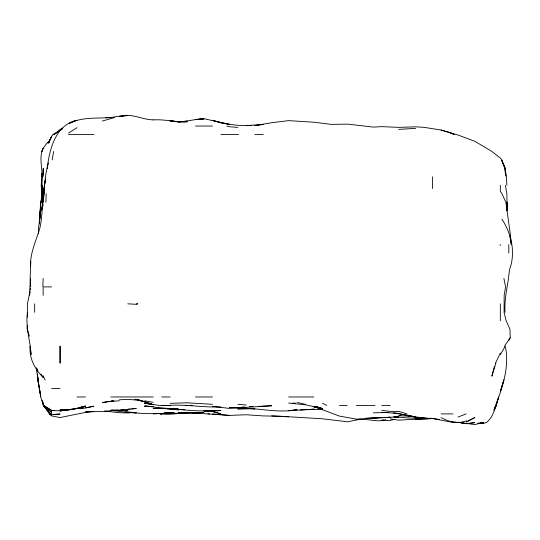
<?xml version="1.0" encoding="UTF-8"?>
<svg xmlns="http://www.w3.org/2000/svg" width="540" height="540" viewBox="0 0 540 540"><rect width="100%" height="100%" fill="white"/><g stroke="black" fill="none" stroke-linecap="round" stroke-linejoin="round"><path stroke-width="0.81" d="M40.75 202.23L40.014 218.396C39.292 207.252 42.539 196.405 42.228 185.301L41.445 199.152M42.916 206.084L42.93 203.776M27.5 316.919L27.567 312.302C25.218 326.673 30.328 340.369 31.064 354.632L30.726 351.554M30.645 266.119L30.726 261.502L30.173 278.431L30.443 286.902L30.456 278.431L29.464 295.367L29.97 292.288M38.401 233.793L38.556 227.63L39.73 219.166L39.481 223.783M42.026 173.752L41.945 176.837C42.505 167.447 38.725 157.248 43.133 148.446L41.864 151.436L43.133 148.331L47.108 142.965L49.666 141.203M507.053 210.701L506.864 193.766L505.4 185.301M51.59 286.902L42.869 286.902L43.133 278.431M45.927 202.23L46.184 193.766M44.219 191.457C44.604 181.886 45.724 172.199 48.384 162.979M507.195 202.23L506.878 210.701L506.993 202.23L506.797 206.084M27.27 325.384L27.122 329.231L29.416 336.163M42.66 206.084L42.755 203.776M30.557 266.119C30.011 252.639 36.41 240.307 39.974 227.63C42.343 216.513 42.188 205.079 43.166 193.766L44.611 185.301M39.427 223.783L40.088 210.701M41.945 173.752L41.195 185.301L41.864 196.074M43.018 200.853L44.442 185.301L45.569 179.145L44.442 185.301L43.133 202.23L44.044 194.535M42.383 190.688L41.148 202.23C42.822 192.672 41.006 182.905 43.133 173.381L42.748 176.837L43.274 168.365L43.369 174.521M41.202 202.23L41.324 200.691M43.133 198.774L44.516 187.609L42.802 202.23M44.287 189.149L44.543 186.071M43.133 198.329L44.003 191.457M42.417 188.379L41.864 193.766L42.37 189.149M41.519 199.152L42.08 193.766M43.133 194.353L43.22 193.766L42.41 206.084M52.178 159.901L53.636 151.436M30.011 291.519L27.405 303.831L27.324 316.919M30.294 289.98L30.578 288.441M47.79 166.057L47.237 168.365C49.403 149.553 55.445 124.841 76.991 120.251L69.296 123.35C82.337 116.687 97.781 118.571 111.922 117.565L105.739 117.565M494.492 366.181L491.866 376.164L495.909 363.103M495.518 363.103L500.324 353.14M494.235 408.962C501.896 389.212 509.949 367.592 505.258 346.167L500.337 354.632M504.495 346.167L510.233 337.703L509.983 329.231L506.115 320.767L504.083 312.302L504.158 295.367L505.562 286.902L503.888 278.431M493.715 410.373L496.307 405.432L498.724 396.968C495.403 405.763 494.343 415.935 486.695 422.368L483.395 423.428L478.008 423.259M508.795 340.416L510.233 337.703M494.458 408.854L496.307 405.432L494.289 409.09M55.856 133.286L53.048 134.501L51.59 136.242L48.641 142.965L51.59 136.532L48.06 142.965L49.572 141.169M49.511 141.169L47.952 142.965L49.167 141.939M58.05 131.787L54.02 134.501L60.062 129.418L62.829 128.068M68.526 133.097L76.991 127.656M56.106 132.874L53.474 134.501L55.667 133.488M57.422 132.057L58.745 131.247M466.466 421.781L474.923 417.501L466.466 421.983L466.466 420.869L460.634 422.368M457.994 417.096L466.155 413.903M385.641 419.742C376.312 422.942 366.12 417.548 356.393 419.918M359.471 419.222L347.929 421.848L322.529 418.79L280.199 416.245L263.257 415.915L246.328 414.761L229.392 415.402L191.68 412.837L203.992 412.331L195.527 413.276L187.063 412.627L178.591 412.918L187.063 412.533L178.591 413.221L164.741 412.958M102.397 121.021L114.467 117.565M357.163 419.702L358.702 419.263M394.112 419.384L390.258 420.464L381.794 420.201L383.332 419.823M79.299 407.632L85.462 406.316L76.991 408.537L68.526 409.995L60.062 409.718L66.987 409.583M113.94 400.937L102.397 402.536L109.316 401.45M110.855 401.213L112.394 400.923M85.462 407.774L87.001 407.484M88.54 407.194L93.926 406.181L85.462 408.058L76.991 408.496L83.147 407.97M110.936 117.565L119.327 116.12L127.798 115.472L119.327 116.627C131.038 112.442 141.696 119.792 153.191 119.846M113.171 400.937L110.855 401.335L119.327 400.829M68.526 409.583L76.991 408.537L85.462 405.999C74.567 409.293 62.984 411.446 51.59 410.474L43.517 405.432L51.59 412.493L43.619 405.432M262.487 124.538L254.799 125.604L271.728 122.708L288.657 120.636L314.064 122.222L330.993 124.362L347.929 124.153L373.329 127.096L381.794 126.65L398.729 127.366L415.658 126.826L424.13 127.346L441.058 130.032L457.994 135.02L474.923 141.325L491.859 151.436L500.324 158.105L501.903 159.901L504.873 168.365L506.419 176.837L506.878 185.301M248.636 408.517L237.857 408.901L254.799 408.814L246.328 408.355C263.264 408.942 280.274 413.127 297.128 409.583L288.657 410.738L314.064 409.171L300.206 409.988M480.317 422.773L483.395 422.368L474.923 424.602L457.994 422.253L466.466 423.731L474.923 422.618L466.466 423.657L458.568 422.368M422.59 418.757L398.729 420.174L390.258 418.878M454.16 422.037L456.476 422.368L449.53 421.808L432.594 418.466L424.13 419.29L415.658 419.148L421.052 418.797M127.798 409.259L130.106 409.043M131.645 408.895L136.262 408.463L119.327 410.279L110.855 410.144M398.729 129.391L415.658 128.358M241.711 407.147L244.789 406.89M460.856 422.368C453.87 423.488 447.154 420.714 441.058 417.602M153.191 119.941C164.579 119.016 175.703 122.486 187.063 121.804L178.591 121.844L170.127 120.811C181.528 123.788 192.618 118.881 203.992 118.901L195.527 119.529L203.992 118.706L229.392 124.376L220.928 122.904L212.463 120.299C225.227 123.964 238.403 126.394 251.714 125.422M401.038 415.53L398.729 415.706L412.58 416.32M153.191 413.822L172.436 412.83C151.916 414.794 131.207 413.039 110.855 410.333M178.591 121.831L187.063 121.223L178.591 121.831L170.127 120.677M120.866 409.752L123.174 409.59M118.557 410.117L102.397 411.433L85.462 411.919L88.54 411.743M161.663 413.566L172.436 412.837M478.008 423.286L483.395 422.955L481.086 423.016M90.079 411.656L93.926 411.44L85.462 412.418L60.062 417.555L51.59 415.908L49.464 413.903L47.675 410.373M249.406 406.586L253.26 406.363M200.144 412.81L178.591 413.134L187.063 413.08C177.633 413.107 168.041 415.442 158.679 413.438M135.493 412.425L127.798 412.952L119.327 412.729L104.706 411.075M427.208 418.21L415.658 417.994L424.13 417.798C414.099 418.784 404.082 417.71 394.112 416.651M53.899 414.362L60.062 414.065L51.59 414.646L50.159 413.903L43.274 405.432L49.943 413.903L49.093 412.601M384.102 417.514L390.258 417.224L356.393 419.141L339.464 416.097L314.064 406.593L321.759 408.746M305.593 409.658L322.529 409.489M373.329 412.844L388.719 412.439M147.035 403.232L144.727 403.306L153.191 404.582L144.727 403.11L159.158 405.432L169.445 405.432M178.591 412.918L190.141 412.769L187.063 412.634M263.257 124.43L246.328 125.584L251.714 125.469M119.327 399.843C130.876 398.79 142.499 400.093 153.191 404.764L144.727 401.706L136.262 399.337L134.723 399.33M164.741 413.1L173.975 412.83L164.741 413.107L170.127 413.404M384.102 417.582L398.729 416.839L394.112 416.873M146.266 406.343L144.727 406.363L153.191 406.526L150.883 406.363M43.673 405.432L51.59 410.42L54.668 410.373M170.127 403.333L187.063 402.8L212.463 404.312M132.415 412.29L127.798 412.337L136.262 412.857L125.483 411.75M220.928 406.958C203.938 407.565 187.13 404.447 170.127 405.304M409.509 415.53C400.39 414.011 391.156 412.425 381.794 412.526M195.527 126.036L212.463 126.036M53.048 134.501L53.899 134.501M68.526 134.501L93.926 134.501M220.928 134.501L238.579 134.501M254.799 134.501L263.257 134.501M136.262 303.831L137.801 303.831L136.262 304.304L127.798 303.831M51.59 388.503L60.062 388.503M76.991 396.968L85.462 396.968M110.855 396.968L153.191 396.968M161.663 396.968L170.127 396.968M195.527 396.968L212.463 396.968M288.657 396.968L313.855 396.968M161.663 405.432L170.127 405.432M339.464 405.432L347.186 405.432M356.393 405.432L374.996 405.432M381.794 405.432L390.258 405.432M207.927 413.903L209.439 413.903M441.058 413.903L452.979 413.903M184.754 409.725L178.591 409.414C192.618 410.927 206.84 411.386 220.928 410.596L203.992 410.792L212.463 411.021L208.609 410.697M111.625 410.13L127.798 410.488L122.405 410.11M235.548 407.423L237.857 407.457M237.857 407.774L229.392 407.531L246.328 407.815L242.48 407.43M292.505 403.11L295.589 403.171M258.647 406.35L271.728 405.756L229.392 408.409L212.463 406.323L217.08 406.667M394.112 416.988L398.729 417.089L394.112 416.738M410.279 415.638C404.501 415.706 399.134 412.931 393.343 412.823M163.62 405.432L170.127 405.682M234.779 407.552L237.857 407.68M432.594 418.5L424.13 418.115L407.201 415.638L412.58 416.252M271.728 415.874L288.657 416.839M148.574 406.208L144.727 405.945L161.663 407.963L178.591 409.185L170.897 408.537M229.392 415.402L212.463 413.903M190.094 405.257L192.368 405.432M237.857 127.406L229.392 126.731L226.861 126.036M237.857 404.312L246.328 405M185.524 405.257L187.063 405.378M288.657 403.036L305.593 404.818L322.529 408.463L314.834 406.276M170.127 408.476L178.591 409.286L172.436 408.483M381.794 410.42L390.258 411.386L398.729 411.426L407.025 413.903M318.681 407.653L314.064 407.106L320.22 408.159L314.064 406.883L321.759 408.773M163.971 408.308L153.191 408.341L161.663 408.355L178.591 409.846L165.51 408.49M439.519 419.479L430.286 418.19M157.815 413.404L161.663 413.903L158.585 413.404M206.3 410.643L212.463 411.507L220.928 413.903L212.463 411.358L203.992 410.711L212.463 411.507L207.07 410.677M449.53 421.369L452.615 421.814M144.727 400.808L153.191 402.28M158.105 413.33L161.386 413.903L158.929 413.438M297.128 402.449L305.593 404.359M441.058 130.032L449.53 132.448L454.086 134.501L449.53 132.442M136.262 399.337L144.727 401.834L138.571 399.938M314.834 406.33L322.529 409.077L317.142 406.802M322.529 403.292L326.761 405.432M43.274 405.432L50.335 413.903M43.133 377.426C34.857 368.955 29.045 358.439 30.132 346.167L30.47 349.245M41.033 374.112L43.133 377.298M46.953 409.34L48.236 411.298M47.473 410.373L49.673 413.903L51.59 415.125L49.869 413.903L49.079 412.493M501.869 219.166C511.623 233.786 515.889 253.206 509.402 269.966C508.356 284.141 504.016 298.046 505.055 312.302M43.133 375.786L45.158 380.032M501.802 160.603L505.433 168.365L505.825 176.06M501.782 160.67L504.873 168.365L505.285 172.982M43.133 404.494L40.669 396.968L37.625 376.954M500.074 244.566L500.324 245.545M42.194 400.208L43.133 404.264L42.795 401.827M36.767 368.489L37.422 371.567L36.862 368.489M509.888 236.101L510.928 243.027M42.829 402.273L43.133 404.541M37.834 376.954L38.104 380.032L36.248 367.72M511.157 244.566L510.563 236.101L505.892 202.23L501.964 193.766L500.324 191.383L500.324 185.301M37.469 373.876L37.55 375.415M41.803 193.766L41.864 195.304M508.795 244.566L508.795 253.031M500.324 303.831L500.324 320.767M432.594 176.837L432.594 188.521M51.59 410.42L51.59 413.903M43.133 287.753L43.133 295.367M34.661 303.831L34.661 312.302M60.062 346.167L60.062 363.103L60.062 346.167M42.572 203.776L41.546 210.701L42.586 203.776M503.82 380.032L500.324 391.588L503.82 380.032M62.066 129.094L60.062 130.403L62.134 129.094M67.757 409.624L60.062 411.021L67.757 409.624M381.794 417.602L365.634 418.338L381.794 417.602M415.658 417.157L407.201 415.557L415.658 417.157M40.75 396.198L37.841 380.032L40.757 396.198"/></g></svg>
